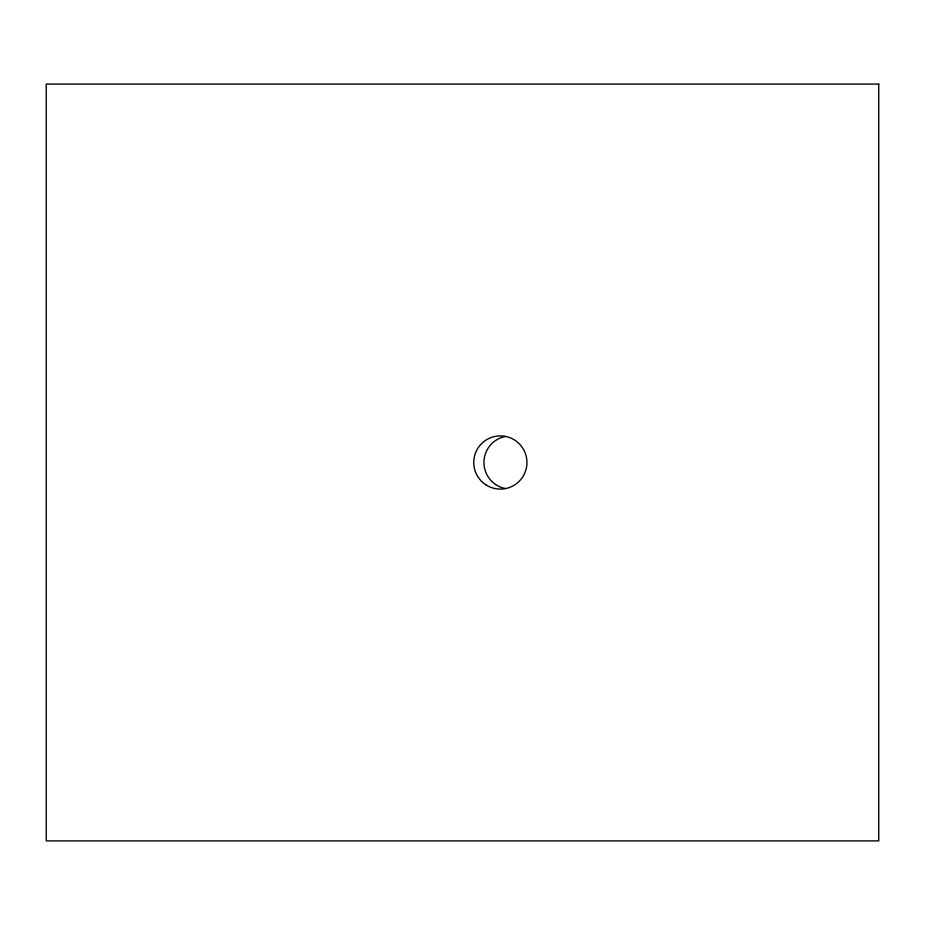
<?xml version="1.0" encoding="UTF-8"?>
<svg xmlns="http://www.w3.org/2000/svg" width="925" height="925" viewBox="0 0 925 925"><rect width="100%" height="100%" fill="white"/><g stroke="black" fill="none" stroke-linecap="round" stroke-linejoin="round"><path stroke-width="1.39" d="M505.443 488.55A26.49 26.258 -90 0 1 505.443 436.45M878.75 84.094L46.25 84.094L46.25 840.906L878.75 840.906L878.75 84.094M485.914 484.85A26.605 26.605 0 0 0 526.915 463.818A26.605 26.605 0 0 0 488.192 438.832A26.605 26.605 0 0 0 485.914 484.85"/></g></svg>
